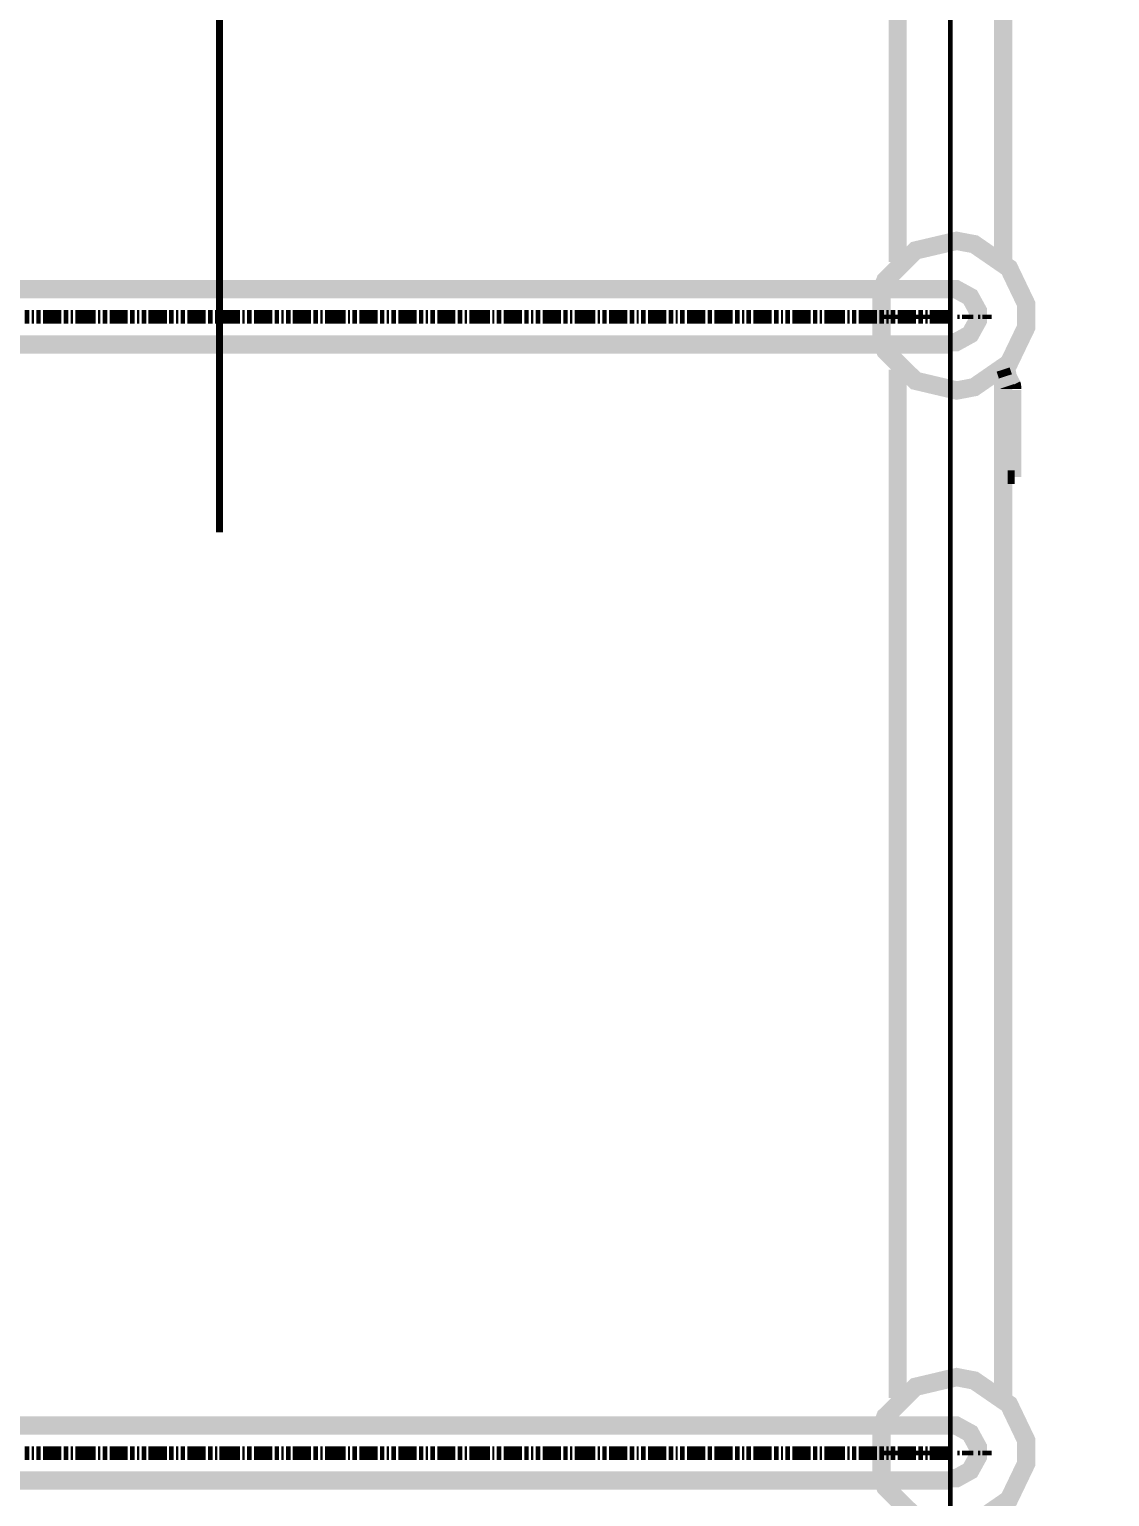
# Model space of a CAD drawing. Extents: x 0.4 to 11.4, y 0.4 to 16.2.
# Drawn here: x 8.679 to 9.465, y 5.723 to 6.79 of the extents above; entities that cross this region are included whole.
import ezdxf

# ---------------------------------------------------------------- set-up
doc = ezdxf.new("R2010")
doc.units = 0
doc.header["$MEASUREMENT"] = 0
doc.dimstyles.get("Standard").update_dxf_attribs({"dimtxt": 0.1, "dimasz": 0.1, "dimexe": 1.25, "dimexo": 0.625, "dimtad": 1, "dimtih": 1, "dimtxsty": 'Standard', "dimcen": 2.5, "dimazin": 3, "dimtfac": 1, "dimtmove": 0, "dimatfit": 3})

# ---------------------------------------------------------------- blocks, each defined once
blk = doc.blocks.new('_CLOSEDFILLED')
at = {"color": 0, "linetype": 'BYBLOCK'}
blk.add_solid([(-1, 0.164), (0, 0), (-1, -0.164)], dxfattribs=at)
blk = doc.blocks.new('*D6')
for p, q in [((9.5612, 12.8227), (10.5862, 12.8227)), ((10.5862, 9.3686), (10.5862, 12.7227)), ((10.5862, 5.3145), (10.5862, 8.6686)), ((8.8378, 5.2145), (10.5862, 5.2145))]:
    blk.add_line(p, q)
at = {"layer": 'Defpoints'}
for p in [(9.5612, 12.8227), (8.8378, 5.2145), (10.5862, 5.2145)]:
    blk.add_point(p, dxfattribs=at)
at = {"xscale": 0.1, "yscale": 0.1}
for p, rotation in [((10.5862, 12.8227), 90), ((10.5862, 5.2145), 270)]:
    blk.add_blockref('_CLOSEDFILLED', p, dxfattribs=dict(at, rotation=rotation))
at = {"insert": (10.5862, 9.0186), "char_height": 0.1, "attachment_point": 5, "rotation": 270}
blk.add_mtext('7500 mm', dxfattribs=at)

msp = doc.modelspace()

# ---------------------------------------------------------------- linework, layer by layer
at = {"color": 0}
for points, const_width in [([(9.34944, 4.84446), (9.34944, 8.81446)], 0.00333), ([(8.81776, 8.45779), (8.81776, 6.42443)], 0.005), ([(9.31108, 6.6211), (9.31108, 7.36947)], 0.01333), ([(9.38781, 6.6211), (9.38781, 7.36947)], 0.01333), ([(9.29986, 6.56218), (9.30225, 6.55615), (9.32411, 6.53456), (9.354, 6.5275), (9.36035, 6.52869), (9.36675, 6.52994), (9.39204, 6.54742), (9.40446, 6.57329), (9.40446, 6.58192), (9.40446, 6.5906), (9.39204, 6.61654), (9.36675, 6.63396), (9.36035, 6.63514), (9.354, 6.63639), (9.32411, 6.62939), (9.30225, 6.60781), (9.29986, 6.60172)], 0.01333), ([(9.29943, 6.56108), (9.29943, 6.60113)], 0.01333), ([(9.34944, 6.60113), (9.29943, 6.60113)], 0.01333), ([(9.35026, 6.56278), (9.35368, 6.56278), (9.36387, 6.56842), (9.36947, 6.57856), (9.36947, 6.58192), (9.36947, 6.58535), (9.36387, 6.59554), (9.35368, 6.60113), (9.35026, 6.60113)], 0.01333), ([(9.34944, 6.60113), (9.34944, 6.60275), (9.34944, 6.60444), (9.34944, 6.60612), (9.34944, 6.60781), (9.34944, 6.60943), (9.34944, 6.61111)], 0.00333), ([(9.34944, 6.59776), (9.34944, 6.59944)], 0.00333), ([(9.34944, 6.5861), (9.34944, 6.58778), (9.34944, 6.58946), (9.34944, 6.5911), (9.34944, 6.59278), (9.34944, 6.59446), (9.34944, 6.59614)], 0.00333), ([(9.29943, 6.58111), (9.30111, 6.58111), (9.30279, 6.58111), (9.30447, 6.58111), (9.3061, 6.58111)], 0.00333), ([(9.30778, 6.58111), (9.30946, 6.58111), (9.31108, 6.58111)], 0.00333), ([(9.31278, 6.58111), (9.31446, 6.58111), (9.31614, 6.58111), (9.31776, 6.58111), (9.31944, 6.58111), (9.32112, 6.58111)], 0.00333), ([(9.32275, 6.58111), (9.32443, 6.58111), (9.32611, 6.58111)], 0.00333), ([(9.32781, 6.58111), (9.32943, 6.58111), (9.33111, 6.58111), (9.33279, 6.58111), (9.33442, 6.58111), (9.3361, 6.58111)], 0.00333), ([(9.33946, 6.58111), (9.3411, 6.58111)], 0.00333), ([(9.34278, 6.58111), (9.34446, 6.58111), (9.34614, 6.58111), (9.34776, 6.58111), (9.34944, 6.58111), (9.35113, 6.58111)], 0.00333), ([(9.34944, 6.58279), (9.34944, 6.58442)], 0.00333), ([(9.34944, 6.57113), (9.34944, 6.57275), (9.34944, 6.57443), (9.34944, 6.57611), (9.34944, 6.57781), (9.34944, 6.57943), (9.34944, 6.58111)], 0.00333), ([(9.35444, 6.58111), (9.35612, 6.58111)], 0.00333), ([(9.35781, 6.58111), (9.35943, 6.58111), (9.36111, 6.58111), (9.36279, 6.58111), (9.36442, 6.58111), (9.3661, 6.58111)], 0.00333), ([(9.36947, 6.58111), (9.3711, 6.58111)], 0.00333), ([(9.37278, 6.58111), (9.37446, 6.58111), (9.37608, 6.58111), (9.37776, 6.58111), (9.37944, 6.58111)], 0.00333), ([(9.34944, 6.56108), (9.29943, 6.56108)], 0.01333), ([(9.34944, 6.56776), (9.34944, 6.56944)], 0.00333), ([(9.34944, 6.5561), (9.34944, 6.55778), (9.34944, 6.55946), (9.34944, 6.56108), (9.34944, 6.56278), (9.34944, 6.56446), (9.34944, 6.56614)], 0.00333), ([(9.34944, 6.55111), (9.34944, 6.55279), (9.34944, 6.55447)], 0.00333), ([(9.31108, 5.79443), (9.31108, 6.54275)], 0.01333), ([(9.38781, 5.79443), (9.38781, 6.54275)], 0.01333), ([(9.38781, 6.54275), (9.38943, 6.53776)], 0.01), ([(9.39111, 6.54611), (9.39279, 6.53776), (9.39611, 6.53108)], 0.01), ([(9.39111, 6.52946), (9.38781, 6.53776), (9.39279, 6.53776)], 0.01), ([(9.39111, 6.5286), (9.39111, 6.52908), (9.3909, 6.53039), (9.39085, 6.53054)], 0.01), ([(9.39611, 6.5286), (9.39611, 6.5294), (9.39578, 6.53163), (9.39567, 6.53185)], 0.01), ([(9.39111, 6.46446), (9.39111, 6.52778)], 0.01), ([(9.39611, 6.46446), (9.39611, 6.52778)], 0.01), ([(9.39111, 6.46446), (9.39611, 6.46446)], 0.01), ([(9.29986, 5.73546), (9.30225, 5.72944), (9.32411, 5.7079), (9.354, 5.70085), (9.36035, 5.70204), (9.36675, 5.70329), (9.39204, 5.72076), (9.40446, 5.74664), (9.40446, 5.75526), (9.40446, 5.76394), (9.39204, 5.78988), (9.36675, 5.80729), (9.36035, 5.80849), (9.354, 5.80974), (9.32411, 5.80268), (9.30225, 5.78114), (9.29986, 5.77507)], 0.01333), ([(9.34944, 5.78108), (9.34944, 5.78276), (9.34944, 5.78444)], 0.00333), ([(9.29943, 5.73443), (9.29943, 5.77447)], 0.01333), ([(9.34944, 5.77447), (9.29943, 5.77447)], 0.01333), ([(9.35026, 5.73611), (9.35368, 5.73611), (9.36387, 5.74175), (9.36947, 5.7519), (9.36947, 5.75526), (9.36947, 5.75868), (9.36387, 5.76888), (9.35368, 5.77447), (9.35026, 5.77447)], 0.01333), ([(9.34944, 5.7761), (9.34944, 5.77778)], 0.00333), ([(9.34944, 5.76611), (9.34944, 5.76779), (9.34944, 5.76942), (9.34944, 5.77111), (9.34944, 5.77279), (9.34944, 5.77447)], 0.00333), ([(9.34944, 5.76112), (9.34944, 5.76281)], 0.00333), ([(9.29943, 5.75444), (9.30111, 5.75444), (9.30279, 5.75444), (9.30447, 5.75444), (9.3061, 5.75444)], 0.00333), ([(9.30778, 5.75444), (9.30946, 5.75444), (9.31108, 5.75444)], 0.00333), ([(9.31278, 5.75444), (9.31446, 5.75444), (9.31614, 5.75444), (9.31776, 5.75444), (9.31944, 5.75444), (9.32112, 5.75444)], 0.00333), ([(9.32275, 5.75444), (9.32443, 5.75444), (9.32611, 5.75444)], 0.00333), ([(9.32781, 5.75444), (9.32943, 5.75444), (9.33111, 5.75444), (9.33279, 5.75444), (9.33442, 5.75444), (9.3361, 5.75444)], 0.00333), ([(9.33946, 5.75444), (9.3411, 5.75444)], 0.00333), ([(9.34278, 5.75444), (9.34446, 5.75444), (9.34614, 5.75444), (9.34776, 5.75444), (9.34944, 5.75444), (9.35113, 5.75444)], 0.00333), ([(9.34944, 5.74946), (9.34944, 5.75108), (9.34944, 5.75276), (9.34944, 5.75444), (9.34944, 5.75613), (9.34944, 5.75776), (9.34944, 5.75944)], 0.00333), ([(9.35444, 5.75444), (9.35612, 5.75444)], 0.00333), ([(9.35781, 5.75444), (9.35943, 5.75444), (9.36111, 5.75444), (9.36279, 5.75444), (9.36442, 5.75444), (9.3661, 5.75444)], 0.00333), ([(9.36947, 5.75444), (9.3711, 5.75444)], 0.00333), ([(9.37278, 5.75444), (9.37446, 5.75444), (9.37608, 5.75444), (9.37776, 5.75444), (9.37944, 5.75444)], 0.00333), ([(9.34944, 5.7461), (9.34944, 5.74778)], 0.00333), ([(9.34944, 5.73443), (9.34944, 5.73611), (9.34944, 5.73779), (9.34944, 5.73942), (9.34944, 5.7411), (9.34944, 5.74278), (9.34944, 5.74447)], 0.00333), ([(9.34944, 5.73443), (9.29943, 5.73443)], 0.01333), ([(9.34944, 5.73112), (9.34944, 5.73281)], 0.00333), ([(9.34944, 5.72444), (9.34944, 5.72613), (9.34944, 5.72775), (9.34944, 5.72944)], 0.00333), ([(9.39111, 5.71946), (9.39279, 5.7111), (9.39611, 5.70281)], 0.01)]:
    msp.add_lwpolyline(points, dxfattribs=dict(at, const_width=const_width))
at = {"color": 142}
for points, const_width in [([(9.29943, 6.60113), (7.12446, 6.60113)], 0.01333), ([(8.67611, 6.58111), (8.67779, 6.58111), (8.67947, 6.58111)], 0.01), ([(8.6811, 6.58111), (8.68278, 6.58111)], 0.01), ([(8.68446, 6.58111), (8.68608, 6.58111), (8.68778, 6.58111)], 0.01), ([(8.68946, 6.58111), (8.69114, 6.58111), (8.69276, 6.58111), (8.69444, 6.58111)], 0.01), ([(8.69444, 6.58111), (8.69612, 6.58111), (8.69775, 6.58111), (8.69943, 6.58111), (8.70111, 6.58111)], 0.01), ([(8.70111, 6.58111), (8.70281, 6.58111)], 0.01), ([(8.70443, 6.58111), (8.70611, 6.58111), (8.70779, 6.58111)], 0.01), ([(8.70942, 6.58111), (8.7111, 6.58111)], 0.01), ([(8.71278, 6.58111), (8.71446, 6.58111), (8.7161, 6.58111), (8.71778, 6.58111)], 0.01), ([(8.71778, 6.58111), (8.71946, 6.58111), (8.72114, 6.58111), (8.72276, 6.58111), (8.72444, 6.58111)], 0.01), ([(8.72444, 6.58111), (8.72613, 6.58111), (8.72775, 6.58111)], 0.01), ([(8.72944, 6.58111), (8.73112, 6.58111)], 0.01), ([(8.73281, 6.58111), (8.73443, 6.58111), (8.73611, 6.58111)], 0.01), ([(8.73779, 6.58111), (8.73942, 6.58111), (8.7411, 6.58111), (8.74278, 6.58111)], 0.01), ([(8.74278, 6.58111), (8.74447, 6.58111), (8.7461, 6.58111), (8.74778, 6.58111), (8.74946, 6.58111)], 0.01), ([(8.74946, 6.58111), (8.75108, 6.58111)], 0.01), ([(8.75276, 6.58111), (8.75444, 6.58111), (8.75612, 6.58111)], 0.01), ([(8.75776, 6.58111), (8.75944, 6.58111)], 0.01), ([(8.76113, 6.58111), (8.76281, 6.58111), (8.76443, 6.58111)], 0.01), ([(8.76611, 6.58111), (8.76779, 6.58111), (8.76942, 6.58111), (8.77111, 6.58111)], 0.01), ([(8.77111, 6.58111), (8.77279, 6.58111), (8.77447, 6.58111), (8.7761, 6.58111), (8.77778, 6.58111)], 0.01), ([(8.77778, 6.58111), (8.77946, 6.58111)], 0.01), ([(8.78108, 6.58111), (8.78276, 6.58111), (8.78444, 6.58111)], 0.01), ([(8.78614, 6.58111), (8.78776, 6.58111)], 0.01), ([(8.78944, 6.58111), (8.79113, 6.58111), (8.79275, 6.58111)], 0.01), ([(8.79443, 6.58111), (8.79611, 6.58111), (8.79779, 6.58111), (8.79943, 6.58111)], 0.01), ([(8.79943, 6.58111), (8.80111, 6.58111), (8.80279, 6.58111), (8.80447, 6.58111), (8.8061, 6.58111)], 0.01), ([(8.8061, 6.58111), (8.80778, 6.58111)], 0.01), ([(8.80946, 6.58111), (8.81108, 6.58111), (8.81278, 6.58111)], 0.01), ([(8.81446, 6.58111), (8.81614, 6.58111)], 0.01), ([(8.81776, 6.58111), (8.81944, 6.58111), (8.82112, 6.58111), (8.82275, 6.58111)], 0.01), ([(8.82275, 6.58111), (8.82443, 6.58111), (8.82611, 6.58111), (8.82781, 6.58111), (8.82943, 6.58111)], 0.01), ([(8.82943, 6.58111), (8.83111, 6.58111), (8.83279, 6.58111)], 0.01), ([(8.83442, 6.58111), (8.8361, 6.58111)], 0.01), ([(8.83778, 6.58111), (8.83946, 6.58111), (8.8411, 6.58111)], 0.01), ([(8.84278, 6.58111), (8.84446, 6.58111), (8.84614, 6.58111), (8.84776, 6.58111)], 0.01), ([(8.84776, 6.58111), (8.84944, 6.58111), (8.85113, 6.58111), (8.85275, 6.58111), (8.85444, 6.58111)], 0.01), ([(8.85444, 6.58111), (8.85612, 6.58111)], 0.01), ([(8.85781, 6.58111), (8.85943, 6.58111), (8.86111, 6.58111)], 0.01), ([(8.86279, 6.58111), (8.86442, 6.58111)], 0.01), ([(8.8661, 6.58111), (8.86778, 6.58111), (8.86947, 6.58111)], 0.01), ([(8.8711, 6.58111), (8.87278, 6.58111), (8.87446, 6.58111), (8.87608, 6.58111)], 0.01), ([(8.87608, 6.58111), (8.87776, 6.58111), (8.87944, 6.58111), (8.88112, 6.58111), (8.88276, 6.58111)], 0.01), ([(8.88276, 6.58111), (8.88444, 6.58111)], 0.01), ([(8.88613, 6.58111), (8.88781, 6.58111), (8.88943, 6.58111)], 0.01), ([(8.89111, 6.58111), (8.89279, 6.58111)], 0.01), ([(8.89442, 6.58111), (8.89611, 6.58111), (8.89779, 6.58111), (8.89947, 6.58111)], 0.01), ([(8.89947, 6.58111), (8.9011, 6.58111), (8.90278, 6.58111), (8.90446, 6.58111), (8.90608, 6.58111)], 0.01), ([(8.90608, 6.58111), (8.90776, 6.58111), (8.90944, 6.58111)], 0.01), ([(8.91114, 6.58111), (8.91276, 6.58111)], 0.01), ([(8.91444, 6.58111), (8.91613, 6.58111), (8.91775, 6.58111)], 0.01), ([(8.91943, 6.58111), (8.92111, 6.58111), (8.92279, 6.58111), (8.92443, 6.58111)], 0.01), ([(8.92443, 6.58111), (8.92611, 6.58111), (8.92779, 6.58111), (8.92947, 6.58111), (8.9311, 6.58111)], 0.01), ([(8.9311, 6.58111), (8.93278, 6.58111)], 0.01), ([(8.93446, 6.58111), (8.93608, 6.58111), (8.93778, 6.58111)], 0.01), ([(8.93946, 6.58111), (8.94114, 6.58111)], 0.01), ([(8.94276, 6.58111), (8.94444, 6.58111), (8.94612, 6.58111)], 0.01), ([(8.94775, 6.58111), (8.94943, 6.58111), (8.95111, 6.58111), (8.95281, 6.58111)], 0.01), ([(8.95281, 6.58111), (8.95443, 6.58111), (8.95611, 6.58111), (8.95779, 6.58111), (8.95942, 6.58111)], 0.01), ([(8.95942, 6.58111), (8.9611, 6.58111)], 0.01), ([(8.96278, 6.58111), (8.96446, 6.58111), (8.9661, 6.58111)], 0.01), ([(8.96778, 6.58111), (8.96946, 6.58111)], 0.01), ([(8.97114, 6.58111), (8.97276, 6.58111), (8.97444, 6.58111)], 0.01), ([(8.97613, 6.58111), (8.97775, 6.58111), (8.97944, 6.58111), (8.98112, 6.58111)], 0.01), ([(8.98112, 6.58111), (8.98281, 6.58111), (8.98443, 6.58111), (8.98611, 6.58111), (8.98779, 6.58111)], 0.01), ([(8.98779, 6.58111), (8.98942, 6.58111)], 0.01), ([(8.9911, 6.58111), (8.99278, 6.58111), (8.99447, 6.58111)], 0.01), ([(8.9961, 6.58111), (8.99778, 6.58111)], 0.01), ([(8.99946, 6.58111), (9.00108, 6.58111), (9.00276, 6.58111), (9.00444, 6.58111)], 0.01), ([(9.00444, 6.58111), (9.00612, 6.58111), (9.00776, 6.58111), (9.00944, 6.58111), (9.01113, 6.58111)], 0.01), ([(9.01113, 6.58111), (9.01281, 6.58111), (9.01443, 6.58111)], 0.01), ([(9.01611, 6.58111), (9.01779, 6.58111)], 0.01), ([(9.01942, 6.58111), (9.02111, 6.58111), (9.02279, 6.58111)], 0.01), ([(9.02447, 6.58111), (9.0261, 6.58111), (9.02778, 6.58111), (9.02946, 6.58111)], 0.01), ([(9.02946, 6.58111), (9.03108, 6.58111), (9.03276, 6.58111), (9.03444, 6.58111), (9.03614, 6.58111)], 0.01), ([(9.03614, 6.58111), (9.03776, 6.58111)], 0.01), ([(9.03944, 6.58111), (9.04113, 6.58111), (9.04275, 6.58111)], 0.01), ([(9.04443, 6.58111), (9.04611, 6.58111)], 0.01), ([(9.04779, 6.58111), (9.04943, 6.58111), (9.05111, 6.58111)], 0.01), ([(9.05279, 6.58111), (9.05447, 6.58111), (9.0561, 6.58111), (9.05778, 6.58111)], 0.01), ([(9.05778, 6.58111), (9.05946, 6.58111), (9.06108, 6.58111), (9.06278, 6.58111), (9.06446, 6.58111)], 0.01), ([(9.06446, 6.58111), (9.06614, 6.58111)], 0.01), ([(9.06776, 6.58111), (9.06944, 6.58111), (9.07112, 6.58111)], 0.01), ([(9.07275, 6.58111), (9.07443, 6.58111)], 0.01), ([(9.07611, 6.58111), (9.07781, 6.58111), (9.07943, 6.58111), (9.08111, 6.58111)], 0.01), ([(9.08111, 6.58111), (9.08279, 6.58111), (9.08442, 6.58111), (9.0861, 6.58111), (9.08778, 6.58111)], 0.01), ([(9.08778, 6.58111), (9.08946, 6.58111), (9.0911, 6.58111)], 0.01), ([(9.09278, 6.58111), (9.09446, 6.58111)], 0.01), ([(9.09614, 6.58111), (9.09776, 6.58111), (9.09944, 6.58111)], 0.01), ([(9.10113, 6.58111), (9.10275, 6.58111), (9.10444, 6.58111), (9.10612, 6.58111)], 0.01), ([(9.10612, 6.58111), (9.10781, 6.58111), (9.10943, 6.58111), (9.11111, 6.58111), (9.11279, 6.58111)], 0.01), ([(9.11279, 6.58111), (9.11442, 6.58111)], 0.01), ([(9.1161, 6.58111), (9.11778, 6.58111), (9.11947, 6.58111)], 0.01), ([(9.1211, 6.58111), (9.12278, 6.58111)], 0.01), ([(9.12446, 6.58111), (9.12608, 6.58111), (9.12776, 6.58111)], 0.01), ([(9.12944, 6.58111), (9.13112, 6.58111), (9.13276, 6.58111), (9.13444, 6.58111)], 0.01), ([(9.13444, 6.58111), (9.13613, 6.58111), (9.13781, 6.58111), (9.13943, 6.58111), (9.14111, 6.58111)], 0.01), ([(9.14111, 6.58111), (9.14279, 6.58111)], 0.01), ([(9.14442, 6.58111), (9.14611, 6.58111), (9.14779, 6.58111)], 0.01), ([(9.14947, 6.58111), (9.1511, 6.58111)], 0.01), ([(9.15278, 6.58111), (9.15446, 6.58111), (9.15608, 6.58111)], 0.01), ([(9.15776, 6.58111), (9.15944, 6.58111), (9.16114, 6.58111), (9.16276, 6.58111)], 0.01), ([(9.16276, 6.58111), (9.16444, 6.58111), (9.16613, 6.58111), (9.16775, 6.58111), (9.16943, 6.58111)], 0.01), ([(9.16943, 6.58111), (9.17111, 6.58111)], 0.01), ([(9.17279, 6.58111), (9.17443, 6.58111), (9.17611, 6.58111)], 0.01), ([(9.17779, 6.58111), (9.17947, 6.58111), (9.1811, 6.58111), (9.18278, 6.58111)], 0.01), ([(9.18278, 6.58111), (9.18446, 6.58111), (9.18608, 6.58111), (9.18778, 6.58111), (9.18946, 6.58111)], 0.01), ([(9.18946, 6.58111), (9.19114, 6.58111)], 0.01), ([(9.19276, 6.58111), (9.19444, 6.58111), (9.19612, 6.58111)], 0.01), ([(9.19775, 6.58111), (9.19943, 6.58111)], 0.01), ([(9.20111, 6.58111), (9.20281, 6.58111), (9.20443, 6.58111)], 0.01), ([(9.20611, 6.58111), (9.20779, 6.58111), (9.20942, 6.58111), (9.2111, 6.58111)], 0.01), ([(9.2111, 6.58111), (9.21278, 6.58111), (9.21446, 6.58111), (9.2161, 6.58111), (9.21778, 6.58111)], 0.01), ([(9.21778, 6.58111), (9.21946, 6.58111)], 0.01), ([(9.22114, 6.58111), (9.22276, 6.58111), (9.22444, 6.58111)], 0.01), ([(9.22613, 6.58111), (9.22775, 6.58111)], 0.01), ([(9.22944, 6.58111), (9.23112, 6.58111), (9.23281, 6.58111)], 0.01), ([(9.23443, 6.58111), (9.23611, 6.58111), (9.23779, 6.58111), (9.23942, 6.58111)], 0.01), ([(9.23942, 6.58111), (9.2411, 6.58111), (9.24278, 6.58111), (9.24447, 6.58111), (9.2461, 6.58111)], 0.01), ([(9.2461, 6.58111), (9.24778, 6.58111)], 0.01), ([(9.24946, 6.58111), (9.25108, 6.58111), (9.25276, 6.58111)], 0.01), ([(9.25444, 6.58111), (9.25612, 6.58111)], 0.01), ([(9.25776, 6.58111), (9.25944, 6.58111), (9.26113, 6.58111), (9.26281, 6.58111)], 0.01), ([(9.26281, 6.58111), (9.26443, 6.58111), (9.26611, 6.58111), (9.26779, 6.58111), (9.26942, 6.58111)], 0.01), ([(9.26942, 6.58111), (9.27111, 6.58111), (9.27279, 6.58111)], 0.01), ([(9.27447, 6.58111), (9.2761, 6.58111)], 0.01), ([(9.27778, 6.58111), (9.27946, 6.58111), (9.28108, 6.58111)], 0.01), ([(9.28276, 6.58111), (9.28444, 6.58111), (9.28614, 6.58111), (9.28776, 6.58111)], 0.01), ([(9.28776, 6.58111), (9.28944, 6.58111), (9.29113, 6.58111), (9.29275, 6.58111), (9.29443, 6.58111)], 0.01), ([(9.29443, 6.58111), (9.29611, 6.58111)], 0.01), ([(9.29779, 6.58111), (9.29943, 6.58111), (9.30111, 6.58111)], 0.01), ([(9.30279, 6.58111), (9.30447, 6.58111)], 0.01), ([(9.3061, 6.58111), (9.30778, 6.58111), (9.30946, 6.58111)], 0.01), ([(9.31108, 6.58111), (9.31278, 6.58111), (9.31446, 6.58111), (9.31614, 6.58111)], 0.01), ([(9.31614, 6.58111), (9.31776, 6.58111), (9.31944, 6.58111), (9.32112, 6.58111), (9.32275, 6.58111)], 0.01), ([(9.32275, 6.58111), (9.32443, 6.58111)], 0.01), ([(9.32611, 6.58111), (9.32781, 6.58111), (9.32943, 6.58111)], 0.01), ([(9.33111, 6.58111), (9.33279, 6.58111)], 0.01), ([(9.33442, 6.58111), (9.3361, 6.58111), (9.33778, 6.58111), (9.33946, 6.58111)], 0.01), ([(9.33946, 6.58111), (9.3411, 6.58111), (9.34278, 6.58111), (9.34446, 6.58111), (9.34614, 6.58111)], 0.01), ([(9.34614, 6.58111), (9.34776, 6.58111), (9.34944, 6.58111)], 0.01), ([(9.29943, 6.56108), (7.12446, 6.56108)], 0.01333), ([(9.29943, 5.77447), (7.12446, 5.77447)], 0.01333), ([(8.67611, 5.75444), (8.67779, 5.75444), (8.67947, 5.75444)], 0.01), ([(8.6811, 5.75444), (8.68278, 5.75444)], 0.01), ([(8.68446, 5.75444), (8.68608, 5.75444), (8.68778, 5.75444)], 0.01), ([(8.68946, 5.75444), (8.69114, 5.75444), (8.69276, 5.75444), (8.69444, 5.75444)], 0.01), ([(8.69444, 5.75444), (8.69612, 5.75444), (8.69775, 5.75444), (8.69943, 5.75444), (8.70111, 5.75444)], 0.01), ([(8.70111, 5.75444), (8.70281, 5.75444)], 0.01), ([(8.70443, 5.75444), (8.70611, 5.75444), (8.70779, 5.75444)], 0.01), ([(8.70942, 5.75444), (8.7111, 5.75444)], 0.01), ([(8.71278, 5.75444), (8.71446, 5.75444), (8.7161, 5.75444), (8.71778, 5.75444)], 0.01), ([(8.71778, 5.75444), (8.71946, 5.75444), (8.72114, 5.75444), (8.72276, 5.75444), (8.72444, 5.75444)], 0.01), ([(8.72444, 5.75444), (8.72613, 5.75444), (8.72775, 5.75444)], 0.01), ([(8.72944, 5.75444), (8.73112, 5.75444)], 0.01), ([(8.73281, 5.75444), (8.73443, 5.75444), (8.73611, 5.75444)], 0.01), ([(8.73779, 5.75444), (8.73942, 5.75444), (8.7411, 5.75444), (8.74278, 5.75444)], 0.01), ([(8.74278, 5.75444), (8.74447, 5.75444), (8.7461, 5.75444), (8.74778, 5.75444), (8.74946, 5.75444)], 0.01), ([(8.74946, 5.75444), (8.75108, 5.75444)], 0.01), ([(8.75276, 5.75444), (8.75444, 5.75444), (8.75612, 5.75444)], 0.01), ([(8.75776, 5.75444), (8.75944, 5.75444)], 0.01), ([(8.76113, 5.75444), (8.76281, 5.75444), (8.76443, 5.75444)], 0.01), ([(8.76611, 5.75444), (8.76779, 5.75444), (8.76942, 5.75444), (8.77111, 5.75444)], 0.01), ([(8.77111, 5.75444), (8.77279, 5.75444), (8.77447, 5.75444), (8.7761, 5.75444), (8.77778, 5.75444)], 0.01), ([(8.77778, 5.75444), (8.77946, 5.75444)], 0.01), ([(8.78108, 5.75444), (8.78276, 5.75444), (8.78444, 5.75444)], 0.01), ([(8.78614, 5.75444), (8.78776, 5.75444)], 0.01), ([(8.78944, 5.75444), (8.79113, 5.75444), (8.79275, 5.75444)], 0.01), ([(8.79443, 5.75444), (8.79611, 5.75444), (8.79779, 5.75444), (8.79943, 5.75444)], 0.01), ([(8.79943, 5.75444), (8.80111, 5.75444), (8.80279, 5.75444), (8.80447, 5.75444), (8.8061, 5.75444)], 0.01), ([(8.8061, 5.75444), (8.80778, 5.75444)], 0.01), ([(8.80946, 5.75444), (8.81108, 5.75444), (8.81278, 5.75444)], 0.01), ([(8.81446, 5.75444), (8.81614, 5.75444)], 0.01), ([(8.81776, 5.75444), (8.81944, 5.75444), (8.82112, 5.75444), (8.82275, 5.75444)], 0.01), ([(8.82275, 5.75444), (8.82443, 5.75444), (8.82611, 5.75444), (8.82781, 5.75444), (8.82943, 5.75444)], 0.01), ([(8.82943, 5.75444), (8.83111, 5.75444), (8.83279, 5.75444)], 0.01), ([(8.83442, 5.75444), (8.8361, 5.75444)], 0.01), ([(8.83778, 5.75444), (8.83946, 5.75444), (8.8411, 5.75444)], 0.01), ([(8.84278, 5.75444), (8.84446, 5.75444), (8.84614, 5.75444), (8.84776, 5.75444)], 0.01), ([(8.84776, 5.75444), (8.84944, 5.75444), (8.85113, 5.75444), (8.85275, 5.75444), (8.85444, 5.75444)], 0.01), ([(8.85444, 5.75444), (8.85612, 5.75444)], 0.01), ([(8.85781, 5.75444), (8.85943, 5.75444), (8.86111, 5.75444)], 0.01), ([(8.86279, 5.75444), (8.86442, 5.75444)], 0.01), ([(8.8661, 5.75444), (8.86778, 5.75444), (8.86947, 5.75444)], 0.01), ([(8.8711, 5.75444), (8.87278, 5.75444), (8.87446, 5.75444), (8.87608, 5.75444)], 0.01), ([(8.87608, 5.75444), (8.87776, 5.75444), (8.87944, 5.75444), (8.88112, 5.75444), (8.88276, 5.75444)], 0.01), ([(8.88276, 5.75444), (8.88444, 5.75444)], 0.01), ([(8.88613, 5.75444), (8.88781, 5.75444), (8.88943, 5.75444)], 0.01), ([(8.89111, 5.75444), (8.89279, 5.75444)], 0.01), ([(8.89442, 5.75444), (8.89611, 5.75444), (8.89779, 5.75444), (8.89947, 5.75444)], 0.01), ([(8.89947, 5.75444), (8.9011, 5.75444), (8.90278, 5.75444), (8.90446, 5.75444), (8.90608, 5.75444)], 0.01), ([(8.90608, 5.75444), (8.90776, 5.75444), (8.90944, 5.75444)], 0.01), ([(8.91114, 5.75444), (8.91276, 5.75444)], 0.01), ([(8.91444, 5.75444), (8.91613, 5.75444), (8.91775, 5.75444)], 0.01), ([(8.91943, 5.75444), (8.92111, 5.75444), (8.92279, 5.75444), (8.92443, 5.75444)], 0.01), ([(8.92443, 5.75444), (8.92611, 5.75444), (8.92779, 5.75444), (8.92947, 5.75444), (8.9311, 5.75444)], 0.01), ([(8.9311, 5.75444), (8.93278, 5.75444)], 0.01), ([(8.93446, 5.75444), (8.93608, 5.75444), (8.93778, 5.75444)], 0.01), ([(8.93946, 5.75444), (8.94114, 5.75444)], 0.01), ([(8.94276, 5.75444), (8.94444, 5.75444), (8.94612, 5.75444)], 0.01), ([(8.94775, 5.75444), (8.94943, 5.75444), (8.95111, 5.75444), (8.95281, 5.75444)], 0.01), ([(8.95281, 5.75444), (8.95443, 5.75444), (8.95611, 5.75444), (8.95779, 5.75444), (8.95942, 5.75444)], 0.01), ([(8.95942, 5.75444), (8.9611, 5.75444)], 0.01), ([(8.96278, 5.75444), (8.96446, 5.75444), (8.9661, 5.75444)], 0.01), ([(8.96778, 5.75444), (8.96946, 5.75444)], 0.01), ([(8.97114, 5.75444), (8.97276, 5.75444), (8.97444, 5.75444)], 0.01), ([(8.97613, 5.75444), (8.97775, 5.75444), (8.97944, 5.75444), (8.98112, 5.75444)], 0.01), ([(8.98112, 5.75444), (8.98281, 5.75444), (8.98443, 5.75444), (8.98611, 5.75444), (8.98779, 5.75444)], 0.01), ([(8.98779, 5.75444), (8.98942, 5.75444)], 0.01), ([(8.9911, 5.75444), (8.99278, 5.75444), (8.99447, 5.75444)], 0.01), ([(8.9961, 5.75444), (8.99778, 5.75444)], 0.01), ([(8.99946, 5.75444), (9.00108, 5.75444), (9.00276, 5.75444), (9.00444, 5.75444)], 0.01), ([(9.00444, 5.75444), (9.00612, 5.75444), (9.00776, 5.75444), (9.00944, 5.75444), (9.01113, 5.75444)], 0.01), ([(9.01113, 5.75444), (9.01281, 5.75444), (9.01443, 5.75444)], 0.01), ([(9.01611, 5.75444), (9.01779, 5.75444)], 0.01), ([(9.01942, 5.75444), (9.02111, 5.75444), (9.02279, 5.75444)], 0.01), ([(9.02447, 5.75444), (9.0261, 5.75444), (9.02778, 5.75444), (9.02946, 5.75444)], 0.01), ([(9.02946, 5.75444), (9.03108, 5.75444), (9.03276, 5.75444), (9.03444, 5.75444), (9.03614, 5.75444)], 0.01), ([(9.03614, 5.75444), (9.03776, 5.75444)], 0.01), ([(9.03944, 5.75444), (9.04113, 5.75444), (9.04275, 5.75444)], 0.01), ([(9.04443, 5.75444), (9.04611, 5.75444)], 0.01), ([(9.04779, 5.75444), (9.04943, 5.75444), (9.05111, 5.75444)], 0.01), ([(9.05279, 5.75444), (9.05447, 5.75444), (9.0561, 5.75444), (9.05778, 5.75444)], 0.01), ([(9.05778, 5.75444), (9.05946, 5.75444), (9.06108, 5.75444), (9.06278, 5.75444), (9.06446, 5.75444)], 0.01), ([(9.06446, 5.75444), (9.06614, 5.75444)], 0.01), ([(9.06776, 5.75444), (9.06944, 5.75444), (9.07112, 5.75444)], 0.01), ([(9.07275, 5.75444), (9.07443, 5.75444)], 0.01), ([(9.07611, 5.75444), (9.07781, 5.75444), (9.07943, 5.75444), (9.08111, 5.75444)], 0.01), ([(9.08111, 5.75444), (9.08279, 5.75444), (9.08442, 5.75444), (9.0861, 5.75444), (9.08778, 5.75444)], 0.01), ([(9.08778, 5.75444), (9.08946, 5.75444), (9.0911, 5.75444)], 0.01), ([(9.09278, 5.75444), (9.09446, 5.75444)], 0.01), ([(9.09614, 5.75444), (9.09776, 5.75444), (9.09944, 5.75444)], 0.01), ([(9.10113, 5.75444), (9.10275, 5.75444), (9.10444, 5.75444), (9.10612, 5.75444)], 0.01), ([(9.10612, 5.75444), (9.10781, 5.75444), (9.10943, 5.75444), (9.11111, 5.75444), (9.11279, 5.75444)], 0.01), ([(9.11279, 5.75444), (9.11442, 5.75444)], 0.01), ([(9.1161, 5.75444), (9.11778, 5.75444), (9.11947, 5.75444)], 0.01), ([(9.1211, 5.75444), (9.12278, 5.75444)], 0.01), ([(9.12446, 5.75444), (9.12608, 5.75444), (9.12776, 5.75444)], 0.01), ([(9.12944, 5.75444), (9.13112, 5.75444), (9.13276, 5.75444), (9.13444, 5.75444)], 0.01), ([(9.13444, 5.75444), (9.13613, 5.75444), (9.13781, 5.75444), (9.13943, 5.75444), (9.14111, 5.75444)], 0.01), ([(9.14111, 5.75444), (9.14279, 5.75444)], 0.01), ([(9.14442, 5.75444), (9.14611, 5.75444), (9.14779, 5.75444)], 0.01), ([(9.14947, 5.75444), (9.1511, 5.75444)], 0.01), ([(9.15278, 5.75444), (9.15446, 5.75444), (9.15608, 5.75444)], 0.01), ([(9.15776, 5.75444), (9.15944, 5.75444), (9.16114, 5.75444), (9.16276, 5.75444)], 0.01), ([(9.16276, 5.75444), (9.16444, 5.75444), (9.16613, 5.75444), (9.16775, 5.75444), (9.16943, 5.75444)], 0.01), ([(9.16943, 5.75444), (9.17111, 5.75444)], 0.01), ([(9.17279, 5.75444), (9.17443, 5.75444), (9.17611, 5.75444)], 0.01), ([(9.17779, 5.75444), (9.17947, 5.75444), (9.1811, 5.75444), (9.18278, 5.75444)], 0.01), ([(9.18278, 5.75444), (9.18446, 5.75444), (9.18608, 5.75444), (9.18778, 5.75444), (9.18946, 5.75444)], 0.01), ([(9.18946, 5.75444), (9.19114, 5.75444)], 0.01), ([(9.19276, 5.75444), (9.19444, 5.75444), (9.19612, 5.75444)], 0.01), ([(9.19775, 5.75444), (9.19943, 5.75444)], 0.01), ([(9.20111, 5.75444), (9.20281, 5.75444), (9.20443, 5.75444)], 0.01), ([(9.20611, 5.75444), (9.20779, 5.75444), (9.20942, 5.75444), (9.2111, 5.75444)], 0.01), ([(9.2111, 5.75444), (9.21278, 5.75444), (9.21446, 5.75444), (9.2161, 5.75444), (9.21778, 5.75444)], 0.01), ([(9.21778, 5.75444), (9.21946, 5.75444)], 0.01), ([(9.22114, 5.75444), (9.22276, 5.75444), (9.22444, 5.75444)], 0.01), ([(9.22613, 5.75444), (9.22775, 5.75444)], 0.01), ([(9.22944, 5.75444), (9.23112, 5.75444), (9.23281, 5.75444)], 0.01), ([(9.23443, 5.75444), (9.23611, 5.75444), (9.23779, 5.75444), (9.23942, 5.75444)], 0.01), ([(9.23942, 5.75444), (9.2411, 5.75444), (9.24278, 5.75444), (9.24447, 5.75444), (9.2461, 5.75444)], 0.01), ([(9.2461, 5.75444), (9.24778, 5.75444)], 0.01), ([(9.24946, 5.75444), (9.25108, 5.75444), (9.25276, 5.75444)], 0.01), ([(9.25444, 5.75444), (9.25612, 5.75444)], 0.01), ([(9.25776, 5.75444), (9.25944, 5.75444), (9.26113, 5.75444), (9.26281, 5.75444)], 0.01), ([(9.26281, 5.75444), (9.26443, 5.75444), (9.26611, 5.75444), (9.26779, 5.75444), (9.26942, 5.75444)], 0.01), ([(9.26942, 5.75444), (9.27111, 5.75444), (9.27279, 5.75444)], 0.01), ([(9.27447, 5.75444), (9.2761, 5.75444)], 0.01), ([(9.27778, 5.75444), (9.27946, 5.75444), (9.28108, 5.75444)], 0.01), ([(9.28276, 5.75444), (9.28444, 5.75444), (9.28614, 5.75444), (9.28776, 5.75444)], 0.01), ([(9.28776, 5.75444), (9.28944, 5.75444), (9.29113, 5.75444), (9.29275, 5.75444), (9.29443, 5.75444)], 0.01), ([(9.29443, 5.75444), (9.29611, 5.75444)], 0.01), ([(9.29779, 5.75444), (9.29943, 5.75444), (9.30111, 5.75444)], 0.01), ([(9.30279, 5.75444), (9.30447, 5.75444)], 0.01), ([(9.3061, 5.75444), (9.30778, 5.75444), (9.30946, 5.75444)], 0.01), ([(9.31108, 5.75444), (9.31278, 5.75444), (9.31446, 5.75444), (9.31614, 5.75444)], 0.01), ([(9.31614, 5.75444), (9.31776, 5.75444), (9.31944, 5.75444), (9.32112, 5.75444), (9.32275, 5.75444)], 0.01), ([(9.32275, 5.75444), (9.32443, 5.75444)], 0.01), ([(9.32611, 5.75444), (9.32781, 5.75444), (9.32943, 5.75444)], 0.01), ([(9.33111, 5.75444), (9.33279, 5.75444)], 0.01), ([(9.33442, 5.75444), (9.3361, 5.75444), (9.33778, 5.75444), (9.33946, 5.75444)], 0.01), ([(9.33946, 5.75444), (9.3411, 5.75444), (9.34278, 5.75444), (9.34446, 5.75444), (9.34614, 5.75444)], 0.01), ([(9.34614, 5.75444), (9.34776, 5.75444), (9.34944, 5.75444)], 0.01), ([(9.29943, 5.73443), (7.12446, 5.73443)], 0.01333)]:
    msp.add_lwpolyline(points, dxfattribs=dict(at, const_width=const_width))
at = {"color": 142, "const_width": 0.01}
for points in [[(8.69444, 6.58111), (8.69444, 6.58111)], [(8.70111, 6.58111), (8.70111, 6.58111)], [(8.71778, 6.58111), (8.71778, 6.58111)], [(8.72444, 6.58111), (8.72444, 6.58111)], [(8.74278, 6.58111), (8.74278, 6.58111)], [(8.74946, 6.58111), (8.74946, 6.58111)], [(8.77111, 6.58111), (8.77111, 6.58111)], [(8.77778, 6.58111), (8.77778, 6.58111)], [(8.79943, 6.58111), (8.79943, 6.58111)], [(8.8061, 6.58111), (8.8061, 6.58111)], [(8.82275, 6.58111), (8.82275, 6.58111)], [(8.82943, 6.58111), (8.82943, 6.58111)], [(8.84776, 6.58111), (8.84776, 6.58111)], [(8.85444, 6.58111), (8.85444, 6.58111)], [(8.87608, 6.58111), (8.87608, 6.58111)], [(8.88276, 6.58111), (8.88276, 6.58111)], [(8.89947, 6.58111), (8.89947, 6.58111)], [(8.90608, 6.58111), (8.90608, 6.58111)], [(8.92443, 6.58111), (8.92443, 6.58111)], [(8.9311, 6.58111), (8.9311, 6.58111)], [(8.95281, 6.58111), (8.95281, 6.58111)], [(8.95942, 6.58111), (8.95942, 6.58111)], [(8.98112, 6.58111), (8.98112, 6.58111)], [(8.98779, 6.58111), (8.98779, 6.58111)], [(9.00444, 6.58111), (9.00444, 6.58111)], [(9.01113, 6.58111), (9.01113, 6.58111)], [(9.02946, 6.58111), (9.02946, 6.58111)], [(9.03614, 6.58111), (9.03614, 6.58111)], [(9.05778, 6.58111), (9.05778, 6.58111)], [(9.06446, 6.58111), (9.06446, 6.58111)], [(9.08111, 6.58111), (9.08111, 6.58111)], [(9.08778, 6.58111), (9.08778, 6.58111)], [(9.10612, 6.58111), (9.10612, 6.58111)], [(9.11279, 6.58111), (9.11279, 6.58111)], [(9.13444, 6.58111), (9.13444, 6.58111)], [(9.14111, 6.58111), (9.14111, 6.58111)], [(9.16276, 6.58111), (9.16276, 6.58111)], [(9.16943, 6.58111), (9.16943, 6.58111)], [(9.18278, 6.58111), (9.18278, 6.58111)], [(9.18946, 6.58111), (9.18946, 6.58111)], [(9.2111, 6.58111), (9.2111, 6.58111)], [(9.21778, 6.58111), (9.21778, 6.58111)], [(9.23942, 6.58111), (9.23942, 6.58111)], [(9.2461, 6.58111), (9.2461, 6.58111)], [(9.26281, 6.58111), (9.26281, 6.58111)], [(9.26942, 6.58111), (9.26942, 6.58111)], [(9.28776, 6.58111), (9.28776, 6.58111)], [(9.29443, 6.58111), (9.29443, 6.58111)], [(9.31614, 6.58111), (9.31614, 6.58111)], [(9.32275, 6.58111), (9.32275, 6.58111)], [(9.33946, 6.58111), (9.33946, 6.58111)], [(9.34614, 6.58111), (9.34614, 6.58111)], [(8.69444, 5.75444), (8.69444, 5.75444)], [(8.70111, 5.75444), (8.70111, 5.75444)], [(8.71778, 5.75444), (8.71778, 5.75444)], [(8.72444, 5.75444), (8.72444, 5.75444)], [(8.74278, 5.75444), (8.74278, 5.75444)], [(8.74946, 5.75444), (8.74946, 5.75444)], [(8.77111, 5.75444), (8.77111, 5.75444)], [(8.77778, 5.75444), (8.77778, 5.75444)], [(8.79943, 5.75444), (8.79943, 5.75444)], [(8.8061, 5.75444), (8.8061, 5.75444)], [(8.82275, 5.75444), (8.82275, 5.75444)], [(8.82943, 5.75444), (8.82943, 5.75444)], [(8.84776, 5.75444), (8.84776, 5.75444)], [(8.85444, 5.75444), (8.85444, 5.75444)], [(8.87608, 5.75444), (8.87608, 5.75444)], [(8.88276, 5.75444), (8.88276, 5.75444)], [(8.89947, 5.75444), (8.89947, 5.75444)], [(8.90608, 5.75444), (8.90608, 5.75444)], [(8.92443, 5.75444), (8.92443, 5.75444)], [(8.9311, 5.75444), (8.9311, 5.75444)], [(8.95281, 5.75444), (8.95281, 5.75444)], [(8.95942, 5.75444), (8.95942, 5.75444)], [(8.98112, 5.75444), (8.98112, 5.75444)], [(8.98779, 5.75444), (8.98779, 5.75444)], [(9.00444, 5.75444), (9.00444, 5.75444)], [(9.01113, 5.75444), (9.01113, 5.75444)], [(9.02946, 5.75444), (9.02946, 5.75444)], [(9.03614, 5.75444), (9.03614, 5.75444)], [(9.05778, 5.75444), (9.05778, 5.75444)], [(9.06446, 5.75444), (9.06446, 5.75444)], [(9.08111, 5.75444), (9.08111, 5.75444)], [(9.08778, 5.75444), (9.08778, 5.75444)], [(9.10612, 5.75444), (9.10612, 5.75444)], [(9.11279, 5.75444), (9.11279, 5.75444)], [(9.13444, 5.75444), (9.13444, 5.75444)], [(9.14111, 5.75444), (9.14111, 5.75444)], [(9.16276, 5.75444), (9.16276, 5.75444)], [(9.16943, 5.75444), (9.16943, 5.75444)], [(9.18278, 5.75444), (9.18278, 5.75444)], [(9.18946, 5.75444), (9.18946, 5.75444)], [(9.2111, 5.75444), (9.2111, 5.75444)], [(9.21778, 5.75444), (9.21778, 5.75444)], [(9.23942, 5.75444), (9.23942, 5.75444)], [(9.2461, 5.75444), (9.2461, 5.75444)], [(9.26281, 5.75444), (9.26281, 5.75444)], [(9.26942, 5.75444), (9.26942, 5.75444)], [(9.28776, 5.75444), (9.28776, 5.75444)], [(9.29443, 5.75444), (9.29443, 5.75444)], [(9.31614, 5.75444), (9.31614, 5.75444)], [(9.32275, 5.75444), (9.32275, 5.75444)], [(9.33946, 5.75444), (9.33946, 5.75444)], [(9.34614, 5.75444), (9.34614, 5.75444)]]:
    msp.add_lwpolyline(points, close=True, dxfattribs=at)
at = {"color": 0, "const_width": 0.00333}
for points in [[(9.33778, 6.58111), (9.33778, 6.58111)], [(9.35275, 6.58111), (9.35275, 6.58111)], [(9.36778, 6.58111), (9.36778, 6.58111)], [(9.34944, 5.77946), (9.34944, 5.77946)], [(9.34944, 5.76443), (9.34944, 5.76443)], [(9.33778, 5.75444), (9.33778, 5.75444)], [(9.35275, 5.75444), (9.35275, 5.75444)], [(9.36778, 5.75444), (9.36778, 5.75444)]]:
    msp.add_lwpolyline(points, close=True, dxfattribs=at)

# ---------------------------------------------------------------- dimensions: what is measured, and where the dimension line sits
at = {"linetype": 'Continuous'}
dim = msp.add_linear_dim(base=(10.58625, 5.21446), p1=(8.83778, 5.21446), p2=(9.56116, 12.8227), angle=90, text='7500 mm', dimstyle='Standard', dxfattribs=at)
dim.commit()
dim.dimension.update_dxf_attribs({"geometry": '*D6', "text_midpoint": (10.58625, 9.01858), "text_rotation": 270})

doc.saveas('drawing.dxf')
